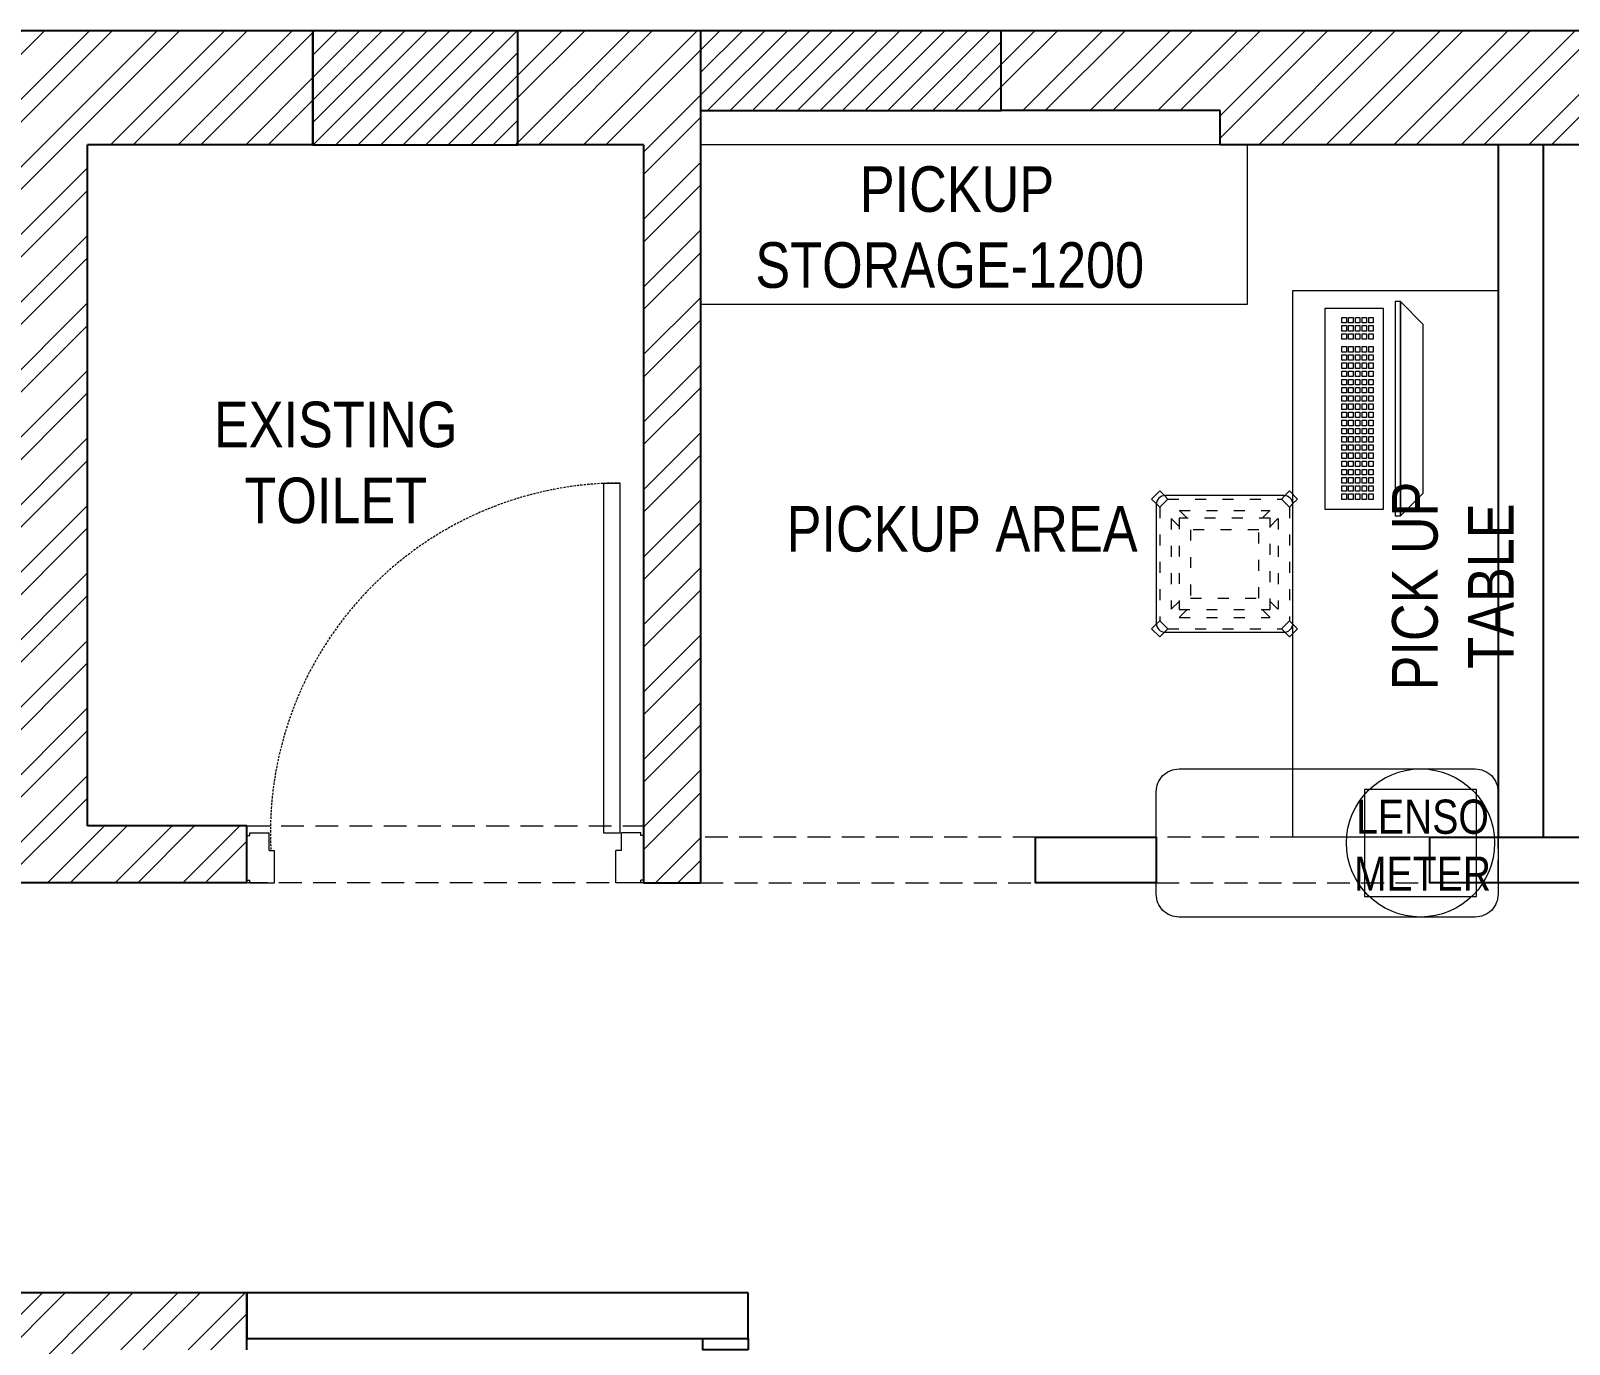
# Model space of a CAD drawing. Header units: millimetres. Extents: x 1535833 to 1547155, y 396470 to 405534.
# Drawn here: x 1539208 to 1542584, y 402651 to 405534 of the extents above; entities that cross this region are included whole.
import ezdxf

# ---------------------------------------------------------------- set-up
doc = ezdxf.new("R2010")
doc.units = ezdxf.units.MM
doc.header["$LTSCALE"] = 40
for name, pattern in [('a_p6_plan_L18$0$HIDDEN', [0.375, 0.25, -0.125]), ('ACAD_ISO03W100', [30, 12, -18]), ('HIDDEN2', [0.1875, 0.125, -0.0625])]:
    doc.linetypes.add(name, pattern=pattern)
doc.layers.add('A-WALL', color=1, linetype='Continuous')
for name, color, linetype, lineweight in [('Door', 2, 'Continuous', 13), ('LENS-CURTAIN', 5, 'a_p6_plan_L18$0$HIDDEN', 9), ('LENS-DIM', 252, 'Continuous', 5), ('LENS-DOOR', 34, 'Continuous', 20), ('LENS-PARTITION', 21, 'Continuous', 25), ('LENS-TEXT', 31, 'Continuous', 5), ('LK-EQPMT', 3, 'Continuous', 18), ('LK-FF&E WALL', 1, 'Continuous', 9), ('LK-IT', 3, 'Continuous', 18), ('LN-ELEVATION-1', 81, 'Continuous', 13), ('LN-ELEVATION-2', 103, 'Continuous', 20), ('LN-ELEVATION-3', 125, 'a_p6_plan_L18$0$HIDDEN', 18), ('LN-ELEVATION-5', 167, 'Continuous', 5), ('LN-HATCH', 251, 'Continuous', 0)]:
    doc.layers.add(name, color=color, linetype=linetype, lineweight=lineweight)
doc.styles.add('LK TXT', font='Gill Sans MT Condensed Regular.ttf')

# ---------------------------------------------------------------- blocks, each defined once
blk = doc.blocks.new('*U32')
at = {"layer": 'LK-EQPMT', "ltscale": 12}
blk.add_lwpolyline([(6, 4.9), (-6, 4.9), (-6, -4.9), (6, -4.9)], close=True, dxfattribs=at)
blk = doc.blocks.new('*U33')
at = {"color": 0, "linetype": 'ByBlock', "lineweight": -2, "transparency": 16777216}
for p in [(0, 0), (18, 0), (35.9, 0), (53.9, 0), (71.8, 0), (89.8, 0), (107.8, 0), (125.7, 0), (143.7, 0), (161.6, 0), (179.6, 0), (197.6, 0), (215.5, 0), (233.5, 0), (251.4, 0), (269.4, 0), (287.4, 0), (305.3, 0), (323.3, 0), (0, -14.7), (0, -29.5), (18, -14.7), (18, -29.5), (35.9, -14.7), (35.9, -29.5), (53.9, -14.7), (53.9, -29.5), (71.8, -14.7), (71.8, -29.5), (89.8, -14.7), (89.8, -29.5), (107.8, -14.7), (107.8, -29.5), (125.7, -14.7), (125.7, -29.5), (143.7, -14.7), (143.7, -29.5), (161.6, -14.7), (161.6, -29.5), (179.6, -14.7), (179.6, -29.5), (197.6, -14.7), (197.6, -29.5), (215.5, -14.7), (215.5, -29.5), (233.5, -14.7), (233.5, -29.5), (251.4, -14.7), (251.4, -29.5), (269.4, -14.7), (269.4, -29.5), (287.4, -14.7), (287.4, -29.5), (305.3, -14.7), (305.3, -29.5), (323.3, -14.7), (323.3, -29.5), (0, -44.2), (0, -59), (18, -44.2), (18, -59), (35.9, -44.2), (35.9, -59), (53.9, -44.2), (53.9, -59), (71.8, -44.2), (71.8, -59), (89.8, -44.2), (89.8, -59), (107.8, -44.2), (107.8, -59), (125.7, -44.2), (125.7, -59), (143.7, -44.2), (143.7, -59), (161.6, -44.2), (161.6, -59), (179.6, -44.2), (179.6, -59), (197.6, -44.2), (197.6, -59), (215.5, -44.2), (215.5, -59), (233.5, -44.2), (233.5, -59), (251.4, -44.2), (251.4, -59), (269.4, -44.2), (269.4, -59), (287.4, -44.2), (287.4, -59), (305.3, -44.2), (305.3, -59), (323.3, -44.2), (323.3, -59)]:
    blk.add_blockref('*U32', p, dxfattribs=at)
blk = doc.blocks.new('*U30')
at = {"layer": 'LK-EQPMT', "ltscale": 12}
blk.add_lwpolyline([(6, 4.9), (-6, 4.9), (-6, -4.9), (6, -4.9)], close=True, dxfattribs=at)
blk = doc.blocks.new('*U31')
at = {"color": 0, "linetype": 'ByBlock', "lineweight": -2, "transparency": 16777216}
for p in [(0, 0), (18, 0), (35.9, 0), (0, -14.7), (0, -29.5), (18, -14.7), (18, -29.5), (35.9, -14.7), (35.9, -29.5), (0, -44.2), (0, -59), (18, -44.2), (18, -59), (35.9, -44.2), (35.9, -59)]:
    blk.add_blockref('*U30', p, dxfattribs=at)
blk = doc.blocks.new('KEYBOARD')
at = {"ltscale": 12}
blk.add_lwpolyline([(8, 0), (8, 129.1), (448, 129.1), (448, 0)], close=True, dxfattribs=at)
for name, p in [('*U33', (35.2, 101.6)), ('*U31', (386.6, 101.6))]:
    blk.add_blockref(name, p)
blk = doc.blocks.new('Pickup table PC')
at = {"layer": 'LN-ELEVATION-2', "ltscale": 0.5}
for points in [[(470, 50), (0, 50), (0, 62), (470, 62)], [(420, 0), (50, 0), (0, 50), (470, 50)]]:
    blk.add_lwpolyline(points, close=True, dxfattribs=at)
blk = doc.blocks.new('Stool')
at = {"layer": 'LN-ELEVATION-1', "ltscale": 0.5}
blk.add_lwpolyline([(-130, 300), (130, 300, -0.414214), (150, 280), (150, 20, -0.414214), (130, 0), (-130, 0, -0.414214), (-150, 20), (-150, 280, -0.414214)], format="xyb", close=True, dxfattribs=at)
at = {"layer": 'LN-ELEVATION-3', "linetype": 'ACAD_ISO03W100', "ltscale": 0.05}
for p, q in [((-100, 232.3), (-142.4, 274.7)), ((-142.4, 274.7), (-142.4, 25.3)), ((-82.3, 250), (-124.7, 292.4)), ((-124.7, 292.4), (124.7, 292.4)), ((82.3, 250), (124.7, 292.4)), ((100, 232.3), (142.4, 274.7)), ((142.4, 274.7), (142.4, 25.3)), ((-117.4, 249.7), (-117.4, 50.3)), ((-99.7, 267.4), (99.7, 267.4)), ((117.4, 249.7), (117.4, 50.3)), ((-100, 67.7), (-142.4, 25.3)), ((100, 67.7), (142.4, 25.3)), ((-82.3, 50), (-124.7, 7.6)), ((82.3, 50), (124.7, 7.6)), ((-124.7, 7.6), (124.7, 7.6)), ((-99.7, 32.6), (99.7, 32.6))]:
    blk.add_line(p, q, dxfattribs=at)
for points in [[(-132.2, 299.9), (-124.7, 292.4), (-142.4, 274.7), (-149.9, 282.2)], [(132.2, 299.9), (124.7, 292.4), (142.4, 274.7), (149.9, 282.2)], [(-132.2, 0.1), (-124.7, 7.6), (-142.4, 25.3), (-149.9, 17.8)], [(132.2, 0.1), (124.7, 7.6), (142.4, 25.3), (149.9, 17.8)]]:
    blk.add_lwpolyline(points, dxfattribs=at)
for points in [[(-100, 250), (100, 250), (100, 50), (-100, 50)], [(-75, 225), (75, 225), (75, 75), (-75, 75)]]:
    blk.add_lwpolyline(points, close=True, dxfattribs=at)
at = {"layer": 'LN-ELEVATION-5', "ltscale": 0.5}
for points in [[(-149.9, 282.2), (-160.1, 292.4), (-142.4, 310.1), (-132.2, 299.9)], [(149.9, 282.2), (160.1, 292.4), (142.4, 310.1), (132.2, 299.9)], [(-149.9, 17.8), (-160.1, 7.6), (-142.4, -10.1), (-132.2, 0.1)], [(149.9, 17.8), (160.1, 7.6), (142.4, -10.1), (132.2, 0.1)]]:
    blk.add_lwpolyline(points, dxfattribs=at)
blk = doc.blocks.new('*U45')
at = {"layer": 'LENS-DOOR'}
for p, q in [((547498.6, 1778581.4), (547498.6, 1779348.7)), ((547534.9, 1779348.7), (547498.6, 1779348.7)), ((547534.9, 1779348.7), (547534.9, 1778581.4)), ((547447.3, 1778575.3), (547453.3, 1778575.3)), ((547447.3, 1778477.4), (547447.3, 1778575.3)), ((547453.3, 1778581.4), (547495.6, 1778581.4)), ((547453.3, 1778575.3), (547453.3, 1778581.4)), ((547495.6, 1778542.1), (547495.6, 1778581.4)), ((547534.9, 1778581.4), (547498.6, 1778581.4)), ((548311.2, 1778581.4), (548268.9, 1778581.4)), ((548268.9, 1778542.1), (548268.9, 1778581.4)), ((548311.2, 1778575.3), (548311.2, 1778581.4)), ((548317.3, 1778575.3), (548311.2, 1778575.3)), ((548317.3, 1778477.4), (548317.3, 1778575.3)), ((547495.6, 1778542.1), (547507.7, 1778542.1)), ((547507.7, 1778471.3), (547507.7, 1778542.1)), ((548256.8, 1778471.3), (548256.8, 1778542.1)), ((548268.9, 1778542.1), (548256.8, 1778542.1)), ((547447.3, 1778477.4), (547453.3, 1778477.4)), ((547453.3, 1778471.3), (547453.3, 1778477.4)), ((547453.3, 1778471.3), (547507.7, 1778471.3)), ((548311.2, 1778471.3), (548256.8, 1778471.3)), ((548311.2, 1778471.3), (548311.2, 1778477.4)), ((548317.3, 1778477.4), (548311.2, 1778477.4))]:
    blk.add_line(p, q, dxfattribs=at)
at = {"layer": 'LENS-DOOR', "color": 7, "linetype": 'HIDDEN2', "extrusion": (0, 0, -1)}
blk.add_ellipse((547498.6, 1778581.4), major_axis=(767.3, 0), ratio=1, start_param=-1.570791, end_param=0.051209, dxfattribs=at)
blk = doc.blocks.new('A$C1635124d')
at = {"layer": 'LN-HATCH'}
h = blk.add_hatch(dxfattribs=at)
h.set_pattern_fill('ANSI31', color=256, scale=11, angle=180)
h.set_pattern_definition([(225, (-4858615.314, -39420.503), (24.69570433, -24.69570433), [])])
h.paths.add_polyline_path([(-4850, 3162), (-5100, 3162), (-5100, 2352), (-4850, 2352)])
h.paths.add_polyline_path([(-655.5, 3712), (-1105.5, 3712), (-1105.5, 3462), (-655.5, 3462)])
h.paths.add_polyline_path([(405, 3712), (-255, 3712), (-255, 3537), (405, 3537)])
h.paths.add_polyline_path([(2695, 3712), (1795, 3712), (1795, 3462), (2695, 3462)])
h.paths.add_polyline_path([(4165, 3712), (3295, 3712), (3295, 3462), (4165, 3462)])
h = blk.add_hatch(dxfattribs=at)
h.set_pattern_fill('ANSI32', color=256, scale=11, angle=180)
h.set_pattern_definition([(225, (-4858615.31, -39420.5), (74.087113, -74.087113), []), (225, (-4858664.71, -39420.5), (74.087113, -74.087113), [])])
h.paths.add_polyline_path([(6222, 1062), (4715, 1062), (4715, 3712), (4165, 3712), (4165, 3462), (4465, 3462), (4465, 1062), (4340, 1062), (4340, 812), (6222, 812)])
h.paths.add_polyline_path([(3295, 3712), (2695, 3712), (2695, 3462), (3295, 3462)])
h.paths.add_polyline_path([(1795, 3712), (405, 3712), (405, 3537), (885, 3537), (885, 3462), (1795, 3462)])
h.paths.add_polyline_path([(-255, 3712), (-655.5, 3712), (-655.5, 3462), (-380, 3462), (-380, 1842), (-255, 1842)])
h.paths.add_polyline_path([(-1105.5, 3712), (-5100, 3712), (-5100, 3162), (-4850, 3162), (-4850, 3462), (-1850, 3462), (-1850, 1842), (-1250, 1842), (-1250, 1967), (-1600, 1967), (-1600, 3462), (-1105.5, 3462)])
h.paths.add_polyline_path([(-1600, 817), (-1250, 817), (-1250, 942), (-4850, 942), (-4850, 2352), (-5100, 2352), (-5100, 817), (-1850, 817), (-1850, -335), (-1600, -335)])
h.paths.add_polyline_path([(-1600, -660), (-1850, -660), (-1850, -4100), (-1600, -4100)])
at = {"layer": 'A-WALL'}
for p, q in [((-1105.5, 3712), (-5100, 3712)), ((-1105.5, 3462), (-1105.5, 3712)), ((-255, 3712), (-655.5, 3712)), ((-655.5, 3462), (-655.5, 3712)), ((-255, 3712), (-255, 1842)), ((1795, 3712), (405, 3712)), ((405, 3537), (405, 3712)), ((885, 3537), (405, 3537)), ((885, 3462), (885, 3537)), ((-1600, 1967), (-1600, 3462)), ((-1105.5, 3462), (-1600, 3462)), ((-380, 3462), (-655.5, 3462)), ((-380, 3462), (-380, 1842)), ((1795, 3462), (885, 3462)), ((-1250, 1967), (-1600, 1967)), ((-1250, 1842), (-1250, 1967)), ((-1250, 1842), (-1850, 1842)), ((-380, 1842), (-255, 1842)), ((-1250, 942), (-4850, 942)), ((-1250, 817), (-1250, 942))]:
    blk.add_line(p, q, dxfattribs=at)
for points in [[(-1105.5, 3462), (-655.5, 3462), (-655.5, 3712), (-1105.5, 3712)], [(-255, 3537), (405, 3537), (405, 3712), (-255, 3712)]]:
    blk.add_lwpolyline(points, close=True, dxfattribs=at)
at = {"layer": 'LENS-CURTAIN', "ltscale": 5}
blk.add_line((885, 3462), (-255, 3462), dxfattribs=at)
blk.add_lwpolyline([(-1250, 1967), (-380, 1967), (-380, 1842), (-1250, 1842)], close=True, dxfattribs=at)
at = {"layer": 'Door', "xscale": -1}
blk.add_blockref('*U45', (547067.3, -1776629.3), dxfattribs=at)

msp = doc.modelspace()

# ---------------------------------------------------------------- linework, layer by layer
at = {"layer": 'LENS-CURTAIN', "ltscale": 5}
for points in [[(1541412.9, 403763.9), (1540677.9, 403763.9), (1540677.9, 403663.9), (1541412.9, 403663.9)], [(1542427.9, 403763.9), (1541677.9, 403763.9), (1541677.9, 403663.9), (1542427.9, 403663.9)]]:
    msp.add_lwpolyline(points, close=True, dxfattribs=at)
at = {"layer": 'LENS-PARTITION'}
for points in [[(1542427.9, 403763.9), (1542527.9, 403763.9), (1542527.9, 405283.9), (1542427.9, 405283.9)], [(1541412.9, 403763.9), (1541677.9, 403763.9), (1541677.9, 403663.9), (1541412.9, 403663.9)], [(1542277.9, 403763.9), (1543959.9, 403763.9), (1543959.9, 403663.9), (1542277.9, 403663.9)], [(1540782.9, 402763.9), (1539682.9, 402763.9), (1539682.9, 402663.9), (1540782.9, 402663.9)], [(1540782.9, 402638.9), (1540682.9, 402638.9), (1540682.9, 402663.9), (1540782.9, 402663.9)]]:
    msp.add_lwpolyline(points, close=True, dxfattribs=at)
at = {"layer": 'LK-EQPMT'}
msp.add_lwpolyline([(1542380.8, 403633.9), (1542380.8, 403868.9), (1542134.8, 403868.9), (1542134.8, 403633.9)], close=True, dxfattribs=at)
at = {"layer": 'LK-FF&E WALL'}
for points in [[(1541877.9, 404933.9), (1541877.9, 405283.9), (1540677.9, 405283.9), (1540677.9, 404933.9)], [(1542427.9, 404963.9), (1542427.9, 403763.9), (1541977.9, 403763.9), (1541977.9, 404963.9)], [(1541677.9, 403663.9), (1541677.9, 403763.9), (1541677.9, 403763.9), (1541677.9, 403663.9)]]:
    msp.add_lwpolyline(points, close=True, dxfattribs=at)
msp.add_lwpolyline([(1541677.9, 403638.9), (1541677.9, 403863.9, -0.414214), (1541727.9, 403913.9), (1542377.9, 403913.9, -0.414214), (1542427.9, 403863.9), (1542427.9, 403638.9, -0.414214), (1542377.9, 403588.9), (1541727.9, 403588.9, -0.414214)], format="xyb", close=True, dxfattribs=at)
msp.add_circle((1542257.8, 403751.4), 162.5, dxfattribs=at)

# ---------------------------------------------------------------- block references
at = {"layer": 'LENS-DIM'}
msp.add_blockref('A$C1635124d', (1540932.9, 401821.9), dxfattribs=at)
at = {"layer": 'LK-FF&E WALL', "xscale": -1, "rotation": 90}
msp.add_blockref('Stool', (1541977.9, 404363.9), dxfattribs=at)
at = {"layer": 'LK-IT', "xscale": -1, "rotation": 90}
msp.add_blockref('Pickup table PC', (1542263.8, 404939.4), dxfattribs=at)
at = {"layer": 'LK-IT', "ltscale": 0.5, "xscale": -1, "rotation": 270.0000000000001}
msp.add_blockref('KEYBOARD', (1542047.6, 404476.3), dxfattribs=at)

# ---------------------------------------------------------------- texts
at = {"layer": 'LENS-TEXT', "color": 0, "linetype": 'Continuous', "ltscale": 3, "attachment_point": 5, "style": 'LK TXT'}
for s, width, gutter_width, insert, char_height in [(' PICKUP STORAGE-1200', 1099.487, 1, (1541224.8, 405102.4), 100), ('EXISTING TOILET', 858.14, 1, (1539877.7, 404585.9), 100), ('PICKUP AREA', 858.14, 1, (1541252, 404440.3), 100), ('LENSO\\PMETER', 353.056, 0.5, (1542262.1, 403746.6), 75)]:
    msp.add_mtext_dynamic_manual_height_columns(s, width=width, gutter_width=gutter_width, heights=[0], dxfattribs=dict(at, insert=insert, char_height=char_height))
at = {"layer": 'LENS-TEXT', "color": 0, "linetype": 'Continuous', "ltscale": 3, "insert": (1542328.7, 404315.3), "char_height": 100, "attachment_point": 5, "rotation": 90, "style": 'LK TXT'}
msp.add_mtext_dynamic_manual_height_columns('PICK UP TABLE', width=783.964, gutter_width=1, heights=[0], dxfattribs=at)

doc.saveas('drawing.dxf')
